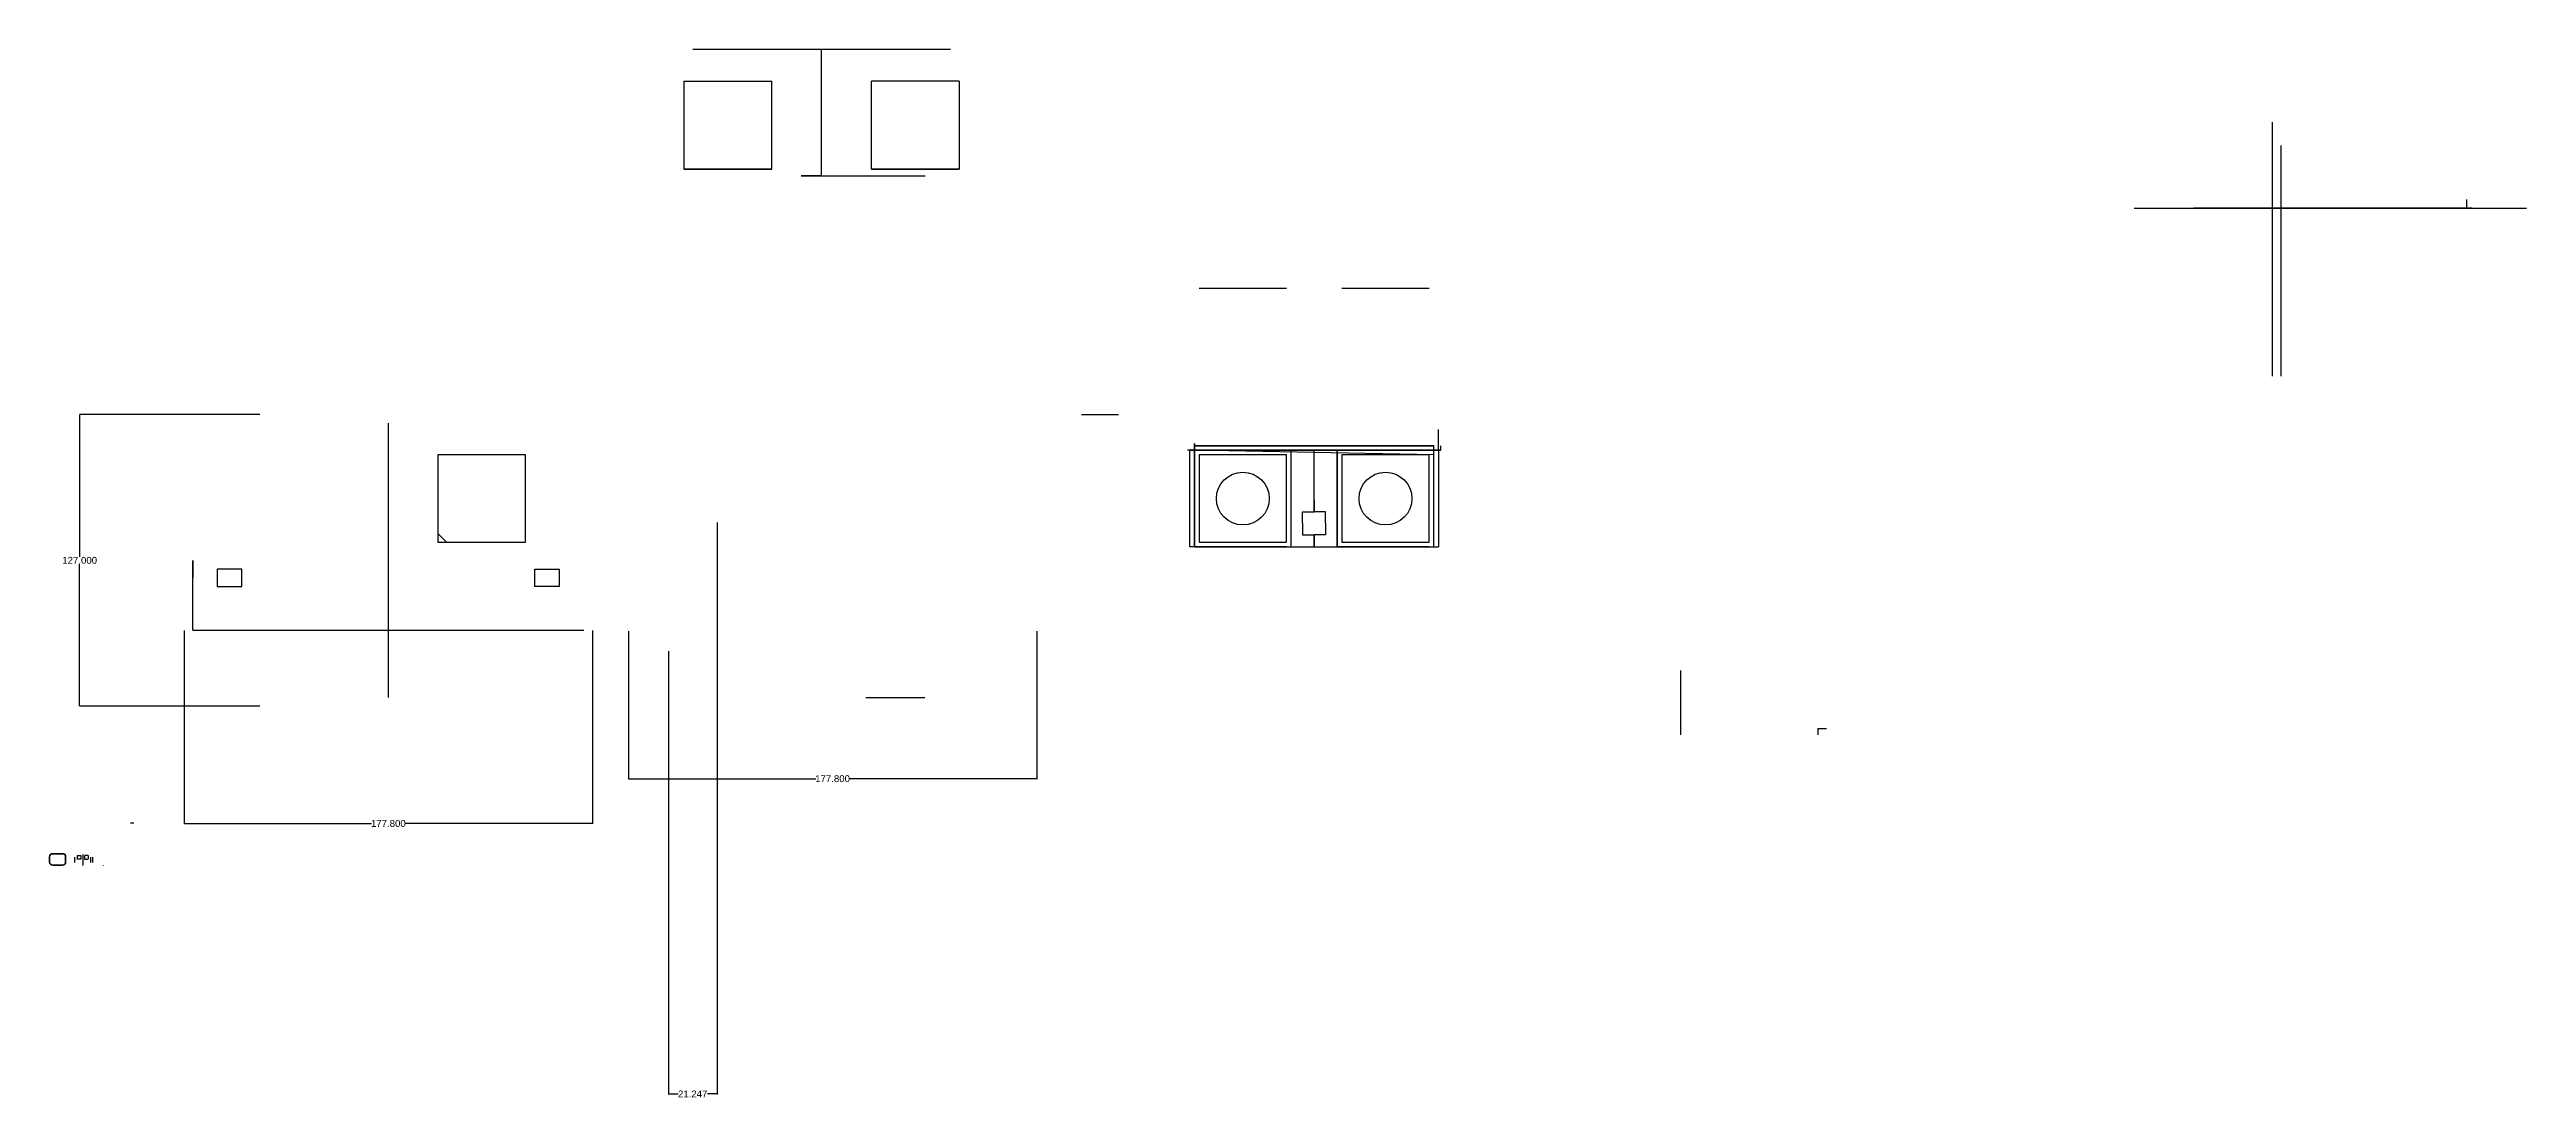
# Model space of a CAD drawing. Header units: millimetres. Extents: x 1 to 1079, y -101 to 356.
import ezdxf

# ---------------------------------------------------------------- set-up
doc = ezdxf.new("R2010")
doc.units = ezdxf.units.MM
doc.header["$LTSCALE"] = 2
doc.header["$MEASUREMENT"] = 0
doc.styles.get("Standard").update_dxf_attribs({"font": 'arial.ttf'})
doc.dimstyles.get("Standard").update_dxf_attribs({"dimtxt": 3, "dimasz": 0.18, "dimexe": 0.18, "dimexo": 0.0625, "dimgap": 0.09, "dimtad": 0, "dimtih": 1, "dimtoh": 1, "dimdec": 3, "dimzin": 0, "dimdsep": 46, "dimtxsty": 'Standard', "dimcen": 0.09, "dimclrt": 3, "dimadec": 0, "dimazin": 0, "dimtfac": 1, "dimtdec": 3, "dimtofl": 0, "dimtmove": 0, "dimatfit": 3, "dimfxl": 1, "dimtolj": 1, "dimtzin": 0, "dimarcsym": 0})

# ---------------------------------------------------------------- blocks, each defined once
blk = doc.blocks.new('*D2')
at = {"color": 0, "lineweight": -2, "transparency": 16777216}
for p, q in [((59.6, 103.1), (59.6, 18.8)), ((237.4, 103.1), (237.4, 18.8)), ((59.7, 19), (141.1, 19)), ((237.2, 19), (155.8, 19))]:
    blk.add_line(p, q, dxfattribs=at)
at = {"color": 0, "transparency": 16777216}
for points in [[(59.7, 19), (59.7, 19), (59.6, 19)], [(237.2, 19), (237.2, 19), (237.4, 19)]]:
    blk.add_solid(points, dxfattribs=at)
at = {"layer": 'Defpoints', "color": 0, "transparency": 16777216}
for p in [(59.6, 103.1), (237.4, 103.1), (237.4, 19)]:
    blk.add_point(p, dxfattribs=at)
at = {"color": 3, "transparency": 16777216, "insert": (148.5, 19), "char_height": 3, "attachment_point": 5}
blk.add_mtext('\\A1;177.800', dxfattribs=at)
blk = doc.blocks.new('*D3')
at = {"color": 0, "lineweight": -2, "transparency": 16777216}
for p, q in [((92.5, 197.1), (14, 197.1)), ((14.1, 196.9), (14.1, 135.2)), ((14.1, 70.3), (14.1, 132)), ((92.5, 70.1), (14, 70.1))]:
    blk.add_line(p, q, dxfattribs=at)
at = {"color": 0, "transparency": 16777216}
for points in [[(14.1, 196.9), (14.2, 196.9), (14.1, 197.1)], [(14.1, 70.3), (14.2, 70.3), (14.1, 70.1)]]:
    blk.add_solid(points, dxfattribs=at)
at = {"layer": 'Defpoints', "color": 0, "transparency": 16777216}
for p in [(92.6, 197.1), (14.1, 70.1), (92.6, 70.1)]:
    blk.add_point(p, dxfattribs=at)
at = {"color": 3, "transparency": 16777216, "insert": (14.1, 133.6), "char_height": 3, "attachment_point": 5}
blk.add_mtext('\\A1;127.000', dxfattribs=at)
blk = doc.blocks.new('*D5')
at = {"color": 0, "lineweight": -2, "transparency": 16777216}
for p, q in [((253, 102.8), (253, 38.3)), ((430.8, 102.8), (430.8, 38.3)), ((253.2, 38.5), (334.6, 38.5)), ((430.6, 38.5), (349.3, 38.5))]:
    blk.add_line(p, q, dxfattribs=at)
at = {"color": 0, "transparency": 16777216}
for points in [[(253.2, 38.5), (253.2, 38.5), (253, 38.5)], [(430.6, 38.5), (430.6, 38.5), (430.8, 38.5)]]:
    blk.add_solid(points, dxfattribs=at)
at = {"layer": 'Defpoints', "color": 0, "transparency": 16777216}
for p in [(253, 102.9), (430.8, 102.9), (430.8, 38.5)]:
    blk.add_point(p, dxfattribs=at)
at = {"color": 3, "transparency": 16777216, "insert": (341.9, 38.5), "char_height": 3, "attachment_point": 5}
blk.add_mtext('\\A1;177.800', dxfattribs=at)
blk = doc.blocks.new('*D8')
at = {"layer": 'Defpoints', "color": 0, "transparency": 16777216}
for p in [(270.4, 150.2, 100.3), (313.4, 150.2), (380.1, 150.2, 100.3), (270.4, 94.2, 100.3), (380.1, 94, 100.3)]:
    blk.add_point(p, dxfattribs=at)
blk = doc.blocks.new('*D9')
at = {"layer": 'Defpoints', "color": 0, "transparency": 16777216}
for p in [(270.4, 150.2), (270.4, 150.2, 100.3), (270.4, 150.2, 96.4), (380.1, 150.2, 100.3), (381.1, 150.2, 35)]:
    blk.add_point(p, dxfattribs=at)
blk = doc.blocks.new('*D12')
at = {"color": 0, "lineweight": -2, "transparency": 16777216}
for p, q in [((291.7, 150.1), (291.7, -99)), ((270.4, 94.1), (270.4, -99)), ((270.6, -98.8), (274.7, -98.8)), ((291.5, -98.8), (287.4, -98.8))]:
    blk.add_line(p, q, dxfattribs=at)
at = {"color": 0, "transparency": 16777216}
for points in [[(270.6, -98.8), (270.6, -98.8), (270.4, -98.8)], [(291.5, -98.8), (291.5, -98.8), (291.7, -98.8)]]:
    blk.add_solid(points, dxfattribs=at)
at = {"layer": 'Defpoints', "color": 0, "transparency": 16777216}
for p in [(291.7, 150.2, 38.8), (270.4, 94.2, 100.3), (270.4, -98.8)]:
    blk.add_point(p, dxfattribs=at)
at = {"color": 3, "transparency": 16777216, "insert": (281, -98.8), "char_height": 3, "attachment_point": 5}
blk.add_mtext('\\A1;21.247', dxfattribs=at)

msp = doc.modelspace()

# ---------------------------------------------------------------- linework, layer by layer
at = {"color": 255}
for p, q in [((393.1971, 356.0883, 153.3369), (281.0234, 356.0883, 153.3369)), ((337.1102, 301.0069, 153.3369), (337.1102, 356.0883, 153.3369)), ((277.1993, 342.2885, 153.3369), (315.4403, 342.2885, 153.3369)), ((277.1993, 342.2885, 153.3369), (277.1993, 304.0474, 153.3369)), ((315.4403, 304.0474, 153.3369), (315.4403, 342.2885, 153.3369)), ((315.4403, 304.0474, 153.3369), (315.4403, 342.2885, 153.3369)), ((358.7802, 304.0474, 153.3369), (358.7802, 342.2885, 153.3369)), ((397.0212, 342.2885, 153.3369), (358.7802, 342.2885, 153.3369)), ((358.7802, 304.0474, 153.3369), (358.7802, 342.2885, 153.3369)), ((397.0212, 342.2885, 153.3369), (397.0212, 304.0474, 153.3369)), ((315.4403, 304.0474, 153.3369), (277.1993, 304.0474, 153.3369)), ((277.1993, 304.0474, 153.3369), (315.4403, 304.0474, 153.3369)), ((358.7802, 304.0474, 153.3369), (397.0212, 304.0474, 153.3369)), ((397.0212, 304.0474, 153.3369), (358.7802, 304.0474, 153.3369)), ((337.1102, 301.0069, 153.3369), (328.3006, 301.0069, 153.3369)), ((328.3006, 301.0069, 153.3369), (337.1102, 301.0069, 153.3369)), ((337.1102, 301.0069, 153.3369), (337.1102, 301.0069, 153.3369)), ((337.1102, 301.0069, 153.3369), (337.1102, 301.0069, 153.3369)), ((337.1102, 301.0069, 153.3369), (337.1102, 301.0069, 153.3369)), ((337.1102, 301.0069, 153.3369), (337.1102, 301.0069, 153.3369)), ((337.1102, 301.0069, 153.3369), (337.1102, 301.0069, 153.3369)), ((337.1102, 301.0069, 153.3369), (337.1102, 301.0069, 153.3369)), ((337.1102, 301.0069, 153.3369), (382.2053, 301.0069, 153.3369)), ((1015.3756, 286.986, 121.2252), (1053.4756, 286.986, 121.2252)), ((1015.3756, 286.986, 151.5963), (1015.3756, 286.986, 121.2252)), ((1015.3756, 286.986, 121.2252), (1053.4756, 286.986, 121.2252)), ((1053.4756, 286.986, 121.2252), (1053.4756, 290.8101, 121.2252)), ((1053.4756, 286.986, 121.2252), (1053.4756, 286.986, 151.5963)), ((539.5757, 252.0517, 38.3126), (501.4757, 252.0517, 38.3126)), ((539.5757, 252.0517, 38.3126), (520.5257, 252.0517, 38.3126)), ((539.5757, 252.0517, 36.3126), (539.5757, 252.0517, 38.3126)), ((582.6257, 252.0517, 36.3126), (563.5757, 252.0517, 36.3126)), ((563.5757, 252.0517, 36.3126), (563.5757, 252.0517, 38.3126)), ((601.6757, 252.0517, 36.3126), (582.6257, 252.0517, 36.3126)), ((601.6757, 252.0517, 38.3126), (601.6757, 252.0517, 36.3126)), ((499.4757, 184.5517, 35.3126), (499.4757, 181.5517, 35.3126)), ((499.4757, 181.5517, 34.3126), (499.4757, 184.5517, 34.3126)), ((499.4757, 181.5517, 34.3126), (499.4757, 183.5517, 34.3126)), ((499.4757, 183.5517, 34.3126), (603.6757, 183.5517, 34.3126)), ((499.4757, 181.5517, 35.3126), (499.4757, 183.5517, 35.3126)), ((603.6757, 183.5517, 35.3126), (499.4757, 183.5517, 35.3126)), ((603.6757, 181.5517, 34.3126), (603.6757, 183.5517, 34.3126)), ((605.693, 181.5517, 34.3126), (605.6757, 190.5517, 34.3126)), ((606.6757, 181.5517, 33.3126), (606.6757, 183.5517, 33.3126)), ((496.4763, 181.6093, 38.3126), (496.4757, 181.5517, 36.3126)), ((499.4757, 181.5517, 33.3126), (496.4757, 181.5517, 33.3126)), ((496.4757, 181.5517, 35.3126), (496.4757, 181.5517, 33.3126)), ((496.4757, 181.5517, 35.3126), (496.4757, 181.5517, 36.3126)), ((498.4759, 181.5709, 38.3126), (496.4763, 181.6093, 38.3126)), ((499.4757, 181.5517, 34.3126), (497.4757, 181.5517, 34.3126)), ((497.4757, 139.4517, 34.3126), (497.4757, 181.5517, 34.3126)), ((499.4757, 181.5517, 35.3126), (497.4757, 181.5517, 35.3126)), ((497.4757, 181.5517, 34.3126), (605.6757, 181.5517, 34.3126)), ((499.4757, 181.5517, 35.3126), (497.4757, 181.5517, 35.3126)), ((497.4757, 181.5517, 35.3126), (497.4757, 181.5517, 34.3126)), ((497.4757, 181.5517, 34.3126), (499.4757, 181.5517, 34.3126)), ((499.4757, 181.5517, 38.3126), (498.4759, 181.5709, 38.3126)), ((603.6757, 181.5517, 34.3126), (499.4757, 181.5517, 34.3126)), ((603.6757, 179.5517, 38.3126), (499.4757, 181.5517, 38.3126)), ((499.4757, 181.5517, 38.3126), (499.4757, 181.5517, 35.3126)), ((499.4757, 181.5517, 34.3126), (499.4757, 181.5517, 33.3126)), ((603.6757, 181.5517, 33.3126), (499.4757, 181.5517, 33.3126)), ((499.4757, 181.5517, 38.3126), (499.4757, 139.4517, 38.3126)), ((499.4757, 139.4517, 38.3126), (499.4757, 181.5517, 38.3126)), ((499.4757, 181.5517, 38.3126), (499.4757, 181.5517, 40.3126)), ((499.4757, 181.5517, 40.3126), (499.4757, 139.4517, 40.3126)), ((499.4757, 181.5517, 35.3126), (499.4757, 181.5517, 34.3126)), ((551.5757, 154.7267, 38.3126), (551.5757, 180.5517, 38.3126)), ((606.6757, 181.5517, 38.3126), (603.6088, 181.5517, 38.3126)), ((603.6757, 181.5517, 34.3126), (605.6757, 181.5517, 34.3126)), ((605.6757, 181.5517, 35.3126), (603.6757, 181.5517, 35.3126)), ((605.6757, 181.5517, 35.3126), (603.6757, 181.5517, 35.3126)), ((603.6757, 181.5517, 35.3126), (603.6757, 181.5517, 34.3126)), ((603.6757, 181.5517, 34.3126), (603.6757, 181.5517, 33.3126)), ((603.6757, 181.5517, 33.3126), (606.6757, 181.5517, 33.3126)), ((603.6757, 181.5517, 38.3126), (603.6757, 181.5517, 35.3126)), ((606.6757, 181.5517, 36.3126), (603.6757, 181.5517, 36.3126)), ((605.6757, 181.5517, 35.3126), (603.6757, 181.5517, 35.3126)), ((603.6757, 181.5517, 35.3126), (603.6757, 181.5517, 34.3126)), ((603.6757, 181.5517, 34.3126), (605.6757, 181.5517, 34.3126)), ((603.6757, 181.5517, 34.3126), (603.6757, 181.5517, 35.3126)), ((605.6757, 181.5517, 34.3126), (605.6757, 139.4517, 34.3126)), ((605.6757, 181.5517, 34.3126), (605.6757, 181.5517, 35.3126)), ((605.6757, 181.5517, 35.3126), (606.6757, 181.5517, 35.3126)), ((605.6757, 181.5517, 34.3126), (605.6757, 181.5517, 35.3126)), ((606.6757, 181.5517, 35.3126), (606.6757, 181.5517, 33.3126)), ((606.6757, 181.5517, 35.3126), (606.6757, 181.5517, 36.3126)), ((606.6757, 181.5517, 36.3126), (606.6757, 181.5517, 38.3126)), ((497.4757, 160.5017, 40.3126), (497.4757, 160.5017, 38.3126)), ((551.5757, 160.0017, 38.3126), (551.5757, 154.7267, 38.3126)), ((605.6757, 160.5017, 40.3126), (605.6757, 160.5017, 38.3126)), ((605.6757, 160.5017, 39.3126), (605.6757, 160.5017, 39.3126)), ((551.5757, 139.4517, 38.3126), (551.5757, 144.7267, 38.3126)), ((551.5757, 144.7267, 38.3126), (551.5757, 139.4517, 38.3126)), ((499.4757, 139.4517, 34.3126), (497.4757, 139.4517, 34.3126)), ((499.4757, 139.4517, 34.3126), (603.6757, 139.4517, 34.3126)), ((499.4757, 139.4517, 40.3126), (499.4757, 139.4517, 38.3126)), ((603.6757, 139.4517, 34.3126), (605.6757, 139.4517, 34.3126)), ((711.2005, 57.6438, 75.1752), (711.2005, 85.5838, 75.1752)), ((356.4181, 73.9205, 4.2578), (382.1384, 73.9205, 4.2578)), ((770.8776, 60.4378, 117.2934), (770.8776, 57.6438, 117.2934)), ((770.8776, 60.4378, 117.2934), (774.7005, 60.4378, 117.3063))]:
    msp.add_line(p, q, dxfattribs=at)
at = {"color": 255, "extrusion": (-1, -1.23032e-14, 1.22465e-16)}
for p, q in [((968.7993, 213.7684, 151.5963), (968.7993, 324.4468, 151.5963)), ((968.7993, 213.7684, 147.7863), (968.7993, 314.6858, 147.7863)), ((972.6093, 216.5624, 151.5963), (972.6093, 314.2634, 151.5963)), ((972.6093, 213.7684, 147.7863), (972.6093, 287.2992, 147.7863))]:
    msp.add_line(p, q, dxfattribs=at)
at = {"color": 255, "extrusion": (-1, 1.63736e-32, -2.20344e-17)}
for p, q in [((908.5874, 286.986, 136.0269), (1079.3974, 286.986, 136.027)), ((942.4453, 286.986, 113.4963), (934.5093, 286.986, 113.4963)), ((934.5093, 286.986, 113.4963), (934.5093, 286.986, 151.5963)), ((934.5093, 286.986, 151.5963), (972.6093, 286.986, 151.5963)), ((942.4453, 286.986, 121.2252), (942.4453, 286.986, 45.5232)), ((942.4453, 286.986, 113.4963), (942.4453, 286.986, 121.2252)), ((942.4453, 286.986, 121.2252), (972.6093, 286.986, 121.2252)), ((972.6093, 286.986, 121.2252), (942.4453, 286.986, 121.2252)), ((942.4453, 286.986, 121.2252), (942.4453, 286.986, 113.4963)), ((972.6093, 286.986, 121.2252), (942.4453, 286.986, 121.2252)), ((942.4453, 286.986, 121.2252), (942.4453, 286.986, 113.4963)), ((972.6093, 286.986, 121.2252), (972.6093, 286.986, 151.5963)), ((972.6093, 286.986, 121.2243), (972.6093, 286.986, 121.2252)), ((972.6093, 286.986, 121.2249), (972.6093, 286.986, 121.2252))]:
    msp.add_line(p, q, dxfattribs=at)
at = {"color": 255, "extrusion": (-1, 5.65911e-13, 5.65911e-13)}
for p, q in [((1055.6161, 286.986, 121.2252), (942.4453, 286.986, 121.2252)), ((942.4453, 286.986, 45.5232), (1026.3688, 286.986, 45.5232)), ((993.9924, 286.986, 165.3452), (993.9924, 286.986, 136.027)), ((993.9924, 286.986, 165.3452), (993.9924, 286.986, 159.9575))]:
    msp.add_line(p, q, dxfattribs=at)
at = {"color": 255, "extrusion": (1, 1.63736e-32, -2.20344e-17)}
for p, q in [((1045.5396, 286.986, 121.2252), (1015.3756, 286.986, 121.2252)), ((1015.3756, 286.986, 121.2252), (1015.3756, 286.986, 151.5963)), ((1053.4756, 286.986, 151.5963), (1015.3756, 286.986, 151.5963)), ((1015.3756, 286.986, 121.2252), (1045.5396, 286.986, 121.2252)), ((1015.3756, 286.986, 113.4963), (1015.3756, 286.986, 113.4946)), ((1015.3756, 286.986, 121.2252), (1045.5396, 286.986, 121.2252)), ((1015.3756, 286.986, 121.2249), (1015.3756, 286.986, 121.2252))]:
    msp.add_line(p, q, dxfattribs=at)
for p, q in [((148.4584, 193.3005, 4.2578), (148.4584, 73.9205, 4.2578)), ((208.1484, 179.5517, 4.2578), (170.0484, 179.5517, 4.2578)), ((170.0484, 179.5517, 4.2578), (170.0484, 179.5517, 4.2578)), ((170.0484, 179.5517, 4.2578), (170.0484, 141.4517, 4.2578)), ((208.1484, 141.4517, 4.2578), (208.1484, 179.5517, 4.2578)), ((539.5757, 179.5517, 38.3126), (501.4757, 179.5517, 38.3126)), ((501.4757, 179.5517, 38.3126), (501.4757, 179.5517, 38.3126)), ((501.4757, 179.5517, 38.3126), (501.4757, 141.4517, 38.3126)), ((539.5757, 141.4517, 38.3126), (539.5757, 179.5517, 38.3126)), ((601.6757, 179.5517, 38.3126), (563.5757, 179.5517, 38.3126)), ((563.5757, 179.5517, 38.3126), (563.5757, 179.5517, 38.3126)), ((563.5757, 179.5517, 38.3126), (563.5757, 141.4517, 38.3126)), ((601.6757, 141.4517, 38.3126), (601.6757, 179.5517, 38.3126)), ((170.0484, 145.2617, 4.2578), (173.8584, 141.4517, 4.2578)), ((170.0484, 141.4517, 4.2578), (208.1484, 141.4517, 4.2578)), ((208.1484, 141.4517, 4.2578), (208.1484, 141.4517, 4.2578)), ((501.4757, 141.4517, 38.3126), (539.5757, 141.4517, 38.3126)), ((539.5757, 141.4517, 38.3126), (539.5757, 141.4517, 38.3126)), ((563.5757, 141.4517, 38.3126), (601.6757, 141.4517, 38.3126)), ((601.6757, 141.4517, 38.3126), (601.6757, 141.4517, 38.3126)), ((63.3684, 103.1305, 4.2578), (63.3684, 133.6105, 4.2578)), ((63.3684, 118.3705, 4.2578), (63.3684, 133.6105, 4.2578)), ((63.3684, 133.6105, 4.2578), (63.3684, 125.9905, 4.2578)), ((84.6409, 129.8005, 4.2578), (74.0047, 129.8005, 4.2578)), ((74.0047, 129.8005, 4.2578), (74.0047, 122.1805, 4.2578)), ((84.6409, 122.1805, 4.2578), (84.6409, 129.8005, 4.2578)), ((148.4584, 133.6105, 4.2578), (148.4584, 103.1305, 4.2578)), ((212.2759, 129.8005, 4.2578), (222.9122, 129.8005, 4.2578)), ((212.2759, 122.1805, 4.2578), (212.2759, 129.8005, 4.2578)), ((222.9122, 129.8005, 4.2578), (222.9122, 122.1805, 4.2578)), ((74.0047, 122.1805, 4.2578), (84.6409, 122.1805, 4.2578)), ((84.6409, 125.9905, 4.2578), (84.6409, 125.9905, 4.2578)), ((222.9122, 122.1805, 4.2578), (212.2759, 122.1805, 4.2578)), ((63.3684, 103.1305, 4.2578), (233.5484, 103.1305, 4.2578)), ((0.9831, 4.5332, 1.5), (0.9831, 4.5332, 4)), ((0.9831, 2.1332, 1.5), (0.9831, 4.5332, 1.5)), ((0.9831, 4.5332, 4), (0.9831, 2.1332, 4)), ((0.9831, 4.5332, 1.5), (0.9831, 4.5332, 4)), ((0.9831, 2.1332, 1.5), (0.9831, 4.5332, 1.5)), ((0.9831, 4.5332, 4), (0.9831, 2.1332, 4)), ((0.9831, 2.1332, 4), (0.9831, 2.1332, 1.5)), ((0.9831, 2.1332, 4), (0.9831, 2.1332, 1.5)), ((2.2831, 5.8332, 4), (2.2831, 5.8332, 1.5)), ((2.2831, 5.8332, 1.5), (6.6831, 5.8332, 1.5)), ((6.6831, 5.8332, 4), (2.2831, 5.8332, 4)), ((2.2831, 5.8332, 4), (2.2831, 5.8332, 1.5)), ((2.2831, 5.8332, 1.5), (6.6831, 5.8332, 1.5)), ((6.6831, 5.8332, 4), (2.2831, 5.8332, 4)), ((6.6831, 0.8332, 1.5), (2.2831, 0.8332, 1.5)), ((2.2831, 0.8332, 1.5), (2.2831, 0.8332, 4)), ((2.2831, 0.8332, 4), (6.6831, 0.8332, 4)), ((6.6831, 0.8332, 1.5), (2.2831, 0.8332, 1.5)), ((2.2831, 0.8332, 1.5), (2.2831, 0.8332, 4)), ((2.2831, 0.8332, 4), (6.6831, 0.8332, 4)), ((6.6831, 5.6832, 3.8699), (6.6831, 5.6832, 6.2199)), ((6.6831, 0.8332, 4), (6.6831, 0.8332, 1.5)), ((6.6831, 0.8332, 4), (6.6831, 0.8332, 1.5)), ((7.8331, 4.5332, 4), (7.8331, 4.5332, 1.65)), ((7.9831, 4.5332, 1.5), (7.9831, 2.1332, 1.5)), ((7.9831, 4.5332, 4), (7.9831, 4.5332, 1.5)), ((7.9831, 2.1332, 4), (7.9831, 4.5332, 4)), ((7.9831, 4.5332, 1.5), (7.9831, 2.1332, 1.5)), ((7.9831, 4.5332, 4), (7.9831, 4.5332, 1.5)), ((7.9831, 2.1332, 4), (7.9831, 4.5332, 4)), ((7.9831, 2.1332, 1.5), (7.9831, 2.1332, 4)), ((7.9831, 2.1332, 1.5), (7.9831, 2.1332, 4)), ((11.9113, 4.3982, 0.1071), (11.9113, 1.9982, 0.1071)), ((13.0613, 5.0069, 0.2571), (13.8113, 5.0069, 0.2571)), ((13.0613, 5.0069, 0.2571), (13.0613, 4.8569, 0.2571)), ((13.0613, 4.8569, 0.2571), (13.2113, 4.8569, 0.2571)), ((13.0613, 4.8569, 0.2571), (13.0613, 3.6569, 0.2571)), ((13.0613, 3.5069, 0.2571), (13.0613, 3.6569, 0.2571)), ((13.0613, 3.6569, 0.2571), (13.2113, 3.6569, 0.2571)), ((14.5613, 3.5069, 0.2571), (13.0613, 3.5069, 0.2571)), ((13.2113, 4.8569, 0.2571), (13.2122, 5.0069, 0.2571)), ((13.2113, 3.6569, 0.2571), (13.2113, 3.5069, 0.2571)), ((13.6613, 4.2569, 0.2571), (13.6613, 4.2569, 0.2571)), ((13.8113, 5.0069, 0.2571), (14.5613, 5.0069, 0.2571)), ((14.4108, 3.6564, 0.2571), (14.5608, 3.6569, 0.2571)), ((14.4113, 3.5064, 0.2571), (14.4108, 3.6564, 0.2571)), ((14.4113, 4.8569, 0.2571), (14.4113, 5.0069, 0.2571)), ((14.5613, 4.8569, 0.2571), (14.4113, 4.8569, 0.2571)), ((14.5613, 3.5069, 0.2571), (14.4113, 3.5064, 0.2571)), ((14.5613, 5.0069, 0.2571), (14.5613, 4.8569, 0.2571)), ((14.5613, 5.0069, 0.2571), (14.5613, 5.0069, 0.3571)), ((14.5613, 4.8569, 0.2571), (14.5613, 3.5069, 0.2571)), ((14.5613, 4.8569, 0.2571), (14.5613, 4.8569, 0.3571)), ((15.3613, 0.8482, 2.6071), (15.4113, 0.6982, 0.1071)), ((15.4113, 5.5482, 0.2571), (15.4113, 0.8482, 0.2571)), ((17.0113, 5.0069, 0.2571), (16.2613, 5.0069, 0.2571)), ((16.2613, 5.0069, 0.2571), (16.2613, 5.0069, 0.3671)), ((16.2613, 4.8569, 0.2571), (16.2613, 3.5069, 0.2571)), ((16.2613, 3.5069, 0.2571), (17.7613, 3.5069, 0.2571)), ((16.2613, 3.5069, 0.2571), (16.4113, 3.5064, 0.2571)), ((16.4118, 3.6564, 0.2571), (16.2618, 3.6569, 0.2571)), ((16.4113, 3.5064, 0.2571), (16.4118, 3.6564, 0.2571)), ((17.7613, 5.0069, 0.2571), (17.0113, 5.0069, 0.2571)), ((17.1613, 4.2569, 0.2571), (17.1613, 4.2569, 0.2571)), ((17.6113, 4.8569, 0.2571), (17.6104, 5.0069, 0.2571)), ((17.7613, 4.8569, 0.2571), (17.6113, 4.8569, 0.2571)), ((17.7613, 3.6569, 0.2571), (17.6113, 3.6569, 0.2571)), ((17.6113, 3.6569, 0.2571), (17.6113, 3.5069, 0.2571)), ((17.7613, 5.0069, 0.2571), (17.7613, 4.8569, 0.2571)), ((17.7613, 4.8569, 0.2571), (17.7613, 3.6569, 0.2571)), ((17.7613, 3.5069, 0.2571), (17.7613, 3.6569, 0.2571)), ((19.8595, 1.9982, 2.6071), (19.8595, 4.3982, 2.6071)), ((19.8595, 4.3982, 2.6071), (19.8595, 4.3982, 0.6383)), ((24.3578, 0.8482, 2.6071), (24.3078, 0.6982, 0.1071))]:
    msp.add_line(p, q)
at = {"color": 255, "extrusion": (1.02647e-14, -1, -1.20597e-16)}
for p, q in [((499.4757, 179.5517, 38.3126), (499.4757, 181.5517, 38.3126)), ((499.4757, 181.5517, 38.3126), (501.4757, 181.5517, 38.3126)), ((499.4757, 139.4517, 38.3126), (499.4757, 179.5517, 38.3126)), ((501.4757, 181.5517, 38.3126), (541.5757, 181.5517, 38.3126)), ((541.5757, 179.5517, 38.3126), (541.5757, 181.5517, 38.3126)), ((541.5757, 181.5517, 38.3126), (561.5757, 181.5517, 38.3126)), ((541.5757, 141.4517, 38.3126), (541.5757, 179.5517, 38.3126)), ((551.5757, 154.7267, 38.3126), (551.5757, 181.5517, 38.3126)), ((561.5757, 181.5517, 38.3126), (561.5757, 139.4517, 38.3126)), ((561.5757, 179.5517, 38.3126), (561.5757, 181.5517, 38.3126)), ((561.5757, 181.5517, 38.3126), (563.5757, 181.5517, 38.3126)), ((561.5757, 139.4517, 38.3126), (561.5757, 179.5517, 38.3126)), ((563.5757, 181.5517, 38.3126), (603.6757, 181.5517, 38.3126)), ((603.6757, 179.5517, 38.3126), (603.6757, 181.5517, 38.3126)), ((603.6757, 141.4517, 38.3126), (603.6757, 179.5517, 38.3126)), ((541.5757, 139.4517, 38.3126), (541.5757, 141.4517, 38.3126)), ((551.5757, 139.4517, 38.3126), (551.5757, 144.7267, 38.3126)), ((603.6757, 139.4517, 38.3126), (603.6757, 141.4517, 38.3126)), ((501.4757, 139.4517, 38.3126), (499.4757, 139.4517, 38.3126)), ((539.5757, 139.4517, 38.3126), (501.4757, 139.4517, 38.3126)), ((539.5757, 139.4517, 38.3126), (541.5757, 139.4517, 38.3126)), ((541.5757, 139.4517, 38.3126), (561.5757, 139.4517, 38.3126)), ((563.5757, 139.4517, 38.3126), (561.5757, 139.4517, 38.3126)), ((601.6757, 139.4517, 38.3126), (563.5757, 139.4517, 38.3126)), ((601.6757, 139.4517, 38.3126), (603.6757, 139.4517, 38.3126))]:
    msp.add_line(p, q, dxfattribs=at)
at = {"extrusion": (-0.016412, 0.999865, 6.0332e-15)}
for p, q in [((37.6871, 19.1717, 12.4589), (36.1873, 19.1471, 12.4589)), ((36.1873, 19.1471, 12.4589), (36.1873, 19.1471, 13.9589)), ((37.6871, 19.1717, 13.9589), (37.6871, 19.1717, 12.4589))]:
    msp.add_line(p, q, dxfattribs=at)
at = {"extrusion": (0.016412, -0.999865, -5.78827e-15)}
msp.add_line((37.6871, 19.1717, 13.9589), (36.1873, 19.1471, 13.9589), dxfattribs=at)
at = {"extrusion": (0, 0, -1)}
msp.add_line((18.9113, 1.9982, 0.1071), (18.9113, 4.3982, 0.1071), dxfattribs=at)
at = {"color": 255, "elevation": 38.3126}
for points in [[(546.5757, 149.7267), (546.5757, 154.7267), (551.5757, 154.7267)], [(556.5757, 149.7267), (556.5757, 154.7267), (551.5757, 154.7267)], [(546.5757, 149.7267), (546.5757, 144.7267), (551.5757, 144.7267)], [(556.5757, 149.7267), (556.5757, 144.7267), (551.5757, 144.7267)]]:
    msp.add_lwpolyline(points, dxfattribs=at)
at = {"color": 255}
for centre in [(520.5257, 160.5017, 36.3126), (582.6257, 160.5017, 36.3126)]:
    msp.add_circle(centre, 11.5, dxfattribs=at)
at = {"color": 255, "extrusion": (1.02647e-14, -1, -1.20597e-16)}
msp.add_arc((458.3328, -805.8582, -197.1105), 8, 180, 0, dxfattribs=at)
at = {"extrusion": (0, 0, -1)}
for centre, start, end in [((-2.2831, 4.5332, -4), 0, 90), ((-2.2831, 4.5332, -4), 0, 90), ((-2.2831, 2.1332, -4), 270, 0), ((-2.2831, 2.1332, -4), 270, 0), ((-6.6831, 4.5332, -4), 90, 180), ((-6.6831, 4.5332, -4), 90, 180), ((-6.6831, 2.1332, -4), 180, 270), ((-6.6831, 2.1332, -4), 180, 270)]:
    msp.add_arc(centre, 1.3, start, end, dxfattribs=at)
for centre, start, end in [((2.2831, 4.5332, 1.5), 90, 180), ((2.2831, 4.5332, 1.5), 90, 180), ((2.2831, 2.1332, 1.5), 180, 270), ((2.2831, 2.1332, 1.5), 180, 270), ((6.6831, 4.5332, 1.5), 0, 90), ((6.6831, 4.5332, 1.5), 0, 90), ((6.6831, 2.1332, 1.5), 270, 0), ((6.6831, 2.1332, 1.5), 270, 0)]:
    msp.add_arc(centre, 1.3, start, end)

# ---------------------------------------------------------------- dimensions: what is measured, and where the dimension line sits
dim = msp.add_linear_dim(base=(14.1437, 70.1105), p1=(92.5784, 197.1105), p2=(92.5784, 70.1105), angle=90, dimstyle='Standard')
dim.commit()
dim.dimension.update_dxf_attribs({"geometry": '*D3', "text_midpoint": (14.1437, 133.6105)})
at = {"color": 255}
for base, line1, line2, picture, middle in [((313.4181, 150.1805), ((380.0889, 150.1705, 100.2535), (380.0889, 94, 100.2535)), ((270.4181, 94.1805, 100.2535), (270.4181, 150.1705, 100.2535)), '*D8', (313.4181, 150.1805)), ((270.4181, 150.1705), ((381.0889, 150.1705, 34.9684), (380.0889, 150.1705, 100.2535)), ((270.4181, 150.1705, 100.2535), (270.4181, 150.1705, 96.4294)), '*D9', (270.4181, 150.1705))]:
    dim = msp.add_angular_dim_2l(base=base, line1=line1, line2=line2, dimstyle='Standard', dxfattribs=at)
    dim.commit()
    dim.dimension.update_dxf_attribs({"geometry": picture, "text_midpoint": middle})
dim = msp.add_linear_dim(base=(270.4181, -98.8018), p1=(291.6654, 150.1705, 38.7925), p2=(270.4181, 94.1805, 100.2535), angle=0, dimstyle='Standard', dxfattribs=at)
dim.commit()
dim.dimension.update_dxf_attribs({"geometry": '*D12', "text_midpoint": (281.0418, -98.8018)})
for base, p1, p2, picture, middle in [((237.3584, 19), (59.5584, 103.1305), (237.3584, 103.1305), '*D2', (148.4584, 19)), ((430.8142, 38.5), (253.0142, 102.8866), (430.8142, 102.8866), '*D5', (341.9142, 38.5))]:
    dim = msp.add_linear_dim(base=base, p1=p1, p2=p2, dimstyle='Standard')
    dim.commit()
    dim.dimension.update_dxf_attribs({"geometry": picture, "text_midpoint": middle})

doc.saveas('drawing.dxf')
